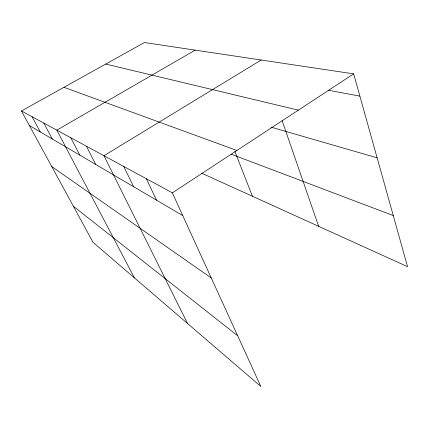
<?xml version="1.0" encoding="UTF-8"?>
<svg xmlns="http://www.w3.org/2000/svg" width="429" height="429" viewBox="0 0 429 429"><rect width="100%" height="100%" fill="white"/><g stroke="black" fill="none" stroke-linecap="round" stroke-linejoin="round"><path stroke-width="0.64" d="M353.668 73.858L144.417 42.541L21.45 110.961L172.361 192.846L353.668 73.858L407.55 266.682L201.651 173.203M261.175 60.017L103.963 155.732L187.575 323.525M195.179 50.139L56.816 130.148L134.427 277.879M328.619 90.278L359.899 96.155M105.727 64.071L298.38 110.146M271.123 127.172L377.134 157.829M63.964 87.307L236.915 150.482M231.279 154.215L393.264 215.556M29.37 125.493L182.754 215.583M51.753 166.57L211.277 277.997M73.359 206.215L237.682 335.784M21.45 110.961L93.039 242.331L260.837 386.459L172.361 192.846M32.1 116.736L40.272 131.896M43.833 123.102L52.268 138.942M70.817 137.747L79.805 155.116M86.433 146.219L95.705 164.457M123.783 166.484L133.639 186.733M146.375 178.743L156.51 200.166M234.824 151.33L252.429 196.257M282.169 120.785L318.629 226.314"/></g></svg>
